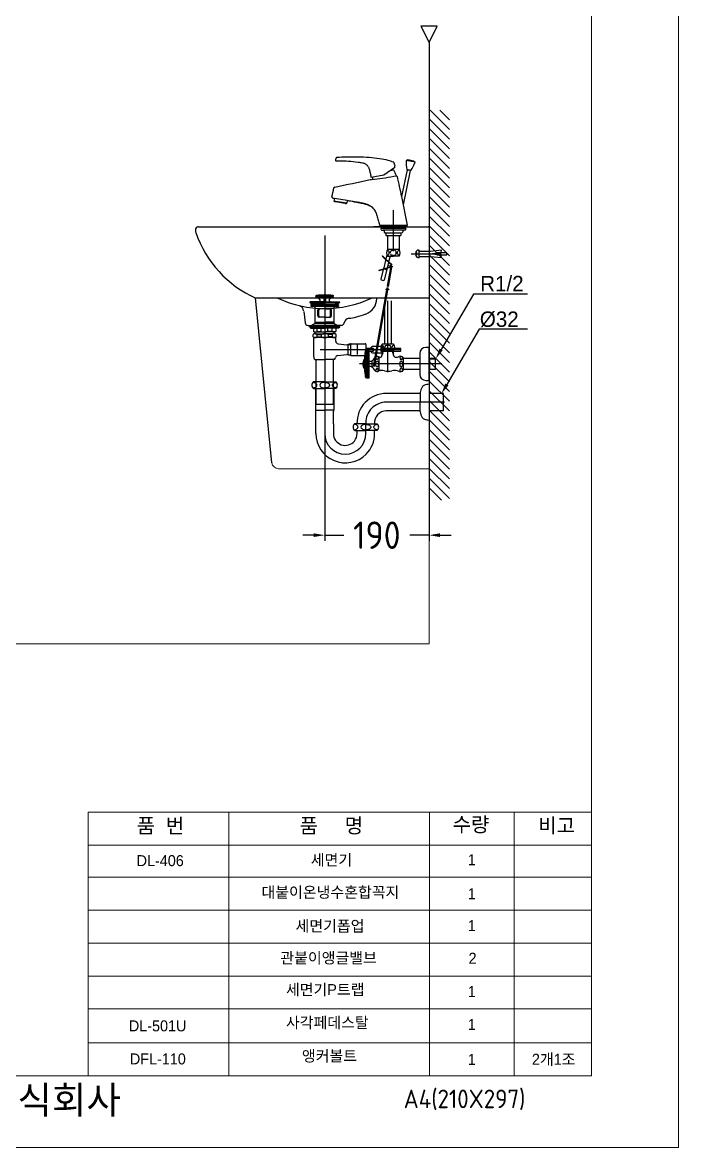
# Model space of a CAD drawing. Header units: millimetres. Extents: x 7014 to 9439, y -186 to 3244.
# Drawn here: x 8245 to 9439, y -186 to 1863 of the extents above; entities that cross this region are included whole.
import ezdxf
from ezdxf.lldxf.tags import DXFTag

# ---------------------------------------------------------------- set-up
doc = ezdxf.new("R2010")
doc.units = ezdxf.units.MM
doc.header["$LTSCALE"] = 0.1
doc.linetypes.add('DASHED', pattern=[0.75, 0.5, -0.25])
for name, color, linetype in [('001', 7, 'Continuous'), ('1', 1, 'Continuous'), ('3', 3, 'Continuous'), ('4', 4, 'Continuous'), ('6', 6, 'Continuous'), ('7', 7, 'Continuous'), ('CENTER', 2, 'CENTER'), ('CL', 2, 'CENTER'), ('D', 2, 'Continuous'), ('DEFAULT', 7, 'Continuous'), ('DWG', 7, 'Continuous'), ('HD', 2, 'HIDDEN'), ('MAIN', 7, 'Continuous')]:
    doc.layers.add(name, color=color, linetype=linetype)
for name, color, linetype, lineweight in [('AM_3', 6, 'HIDDEN', 15), ('c', 4, 'Continuous', 30), ('DIM', 3, 'Continuous', 15), ('YA', 140, 'Continuous', 15)]:
    doc.layers.add(name, color=color, linetype=linetype, lineweight=lineweight)
doc.styles.add('h', font='', dxfattribs={"height": 30})
doc.styles.get("Standard").update_dxf_attribs({"font": 'isocp.shx', "bigfont": 'whgtxt.shx'})
doc.styles.add('스타일1', font='txt.shx', dxfattribs={"bigfont": 'ghs.shx'})
doc.styles.get('h').set_extended_font_data('Haansoft Batang')
tags = doc.linetypes.add('CENTER', pattern=[50.8, 31.75, -6.35, 6.35, -6.35]).pattern_tags.tags
tags[10:11] = [DXFTag(74, 4), DXFTag(75, 0), DXFTag(340, '0'), DXFTag(46, 1.0), DXFTag(50, 0.0), DXFTag(44, 0.0), DXFTag(45, 0.0)]
tags[8:9] = [DXFTag(74, 4), DXFTag(75, 0), DXFTag(340, '0'), DXFTag(46, 1.0), DXFTag(50, 0.0), DXFTag(44, 0.0), DXFTag(45, 0.0)]
tags[6:7] = [DXFTag(74, 4), DXFTag(75, 0), DXFTag(340, '0'), DXFTag(46, 1.0), DXFTag(50, 0.0), DXFTag(44, 0.0), DXFTag(45, 0.0)]
tags[4:5] = [DXFTag(74, 4), DXFTag(75, 0), DXFTag(340, '0'), DXFTag(46, 1.0), DXFTag(50, 0.0), DXFTag(44, 0.0), DXFTag(45, 0.0)]
tags = doc.linetypes.add('HIDDEN', pattern=[9.525, 6.35, -3.175]).pattern_tags.tags
tags[6:7] = [DXFTag(74, 4), DXFTag(75, 0), DXFTag(340, '0'), DXFTag(46, 1.0), DXFTag(50, 0.0), DXFTag(44, 0.0), DXFTag(45, 0.0)]
tags[4:5] = [DXFTag(74, 4), DXFTag(75, 0), DXFTag(340, '0'), DXFTag(46, 1.0), DXFTag(50, 0.0), DXFTag(44, 0.0), DXFTag(45, 0.0)]
doc.dimstyles.get("Standard").update_dxf_attribs({"dimscale": 10, "dimtxt": 3, "dimasz": 2, "dimexe": 1, "dimexo": 0, "dimgap": 1, "dimtad": 0, "dimtih": 1, "dimtoh": 1, "dimdec": 0, "dimdsep": 46, "dimtxsty": 'Standard', "dimcen": 2, "dimadec": 0, "dimazin": 0, "dimtfac": 1, "dimtdec": 4, "dimtmove": 0, "dimatfit": 3, "dimfxl": 0, "dimtolj": 1, "dimtzin": 0, "dimarcsym": 0})

# ---------------------------------------------------------------- blocks, each defined once
blk = doc.blocks.new('A$C06682C92')
at = {"layer": '6', "color": 0}
for p, q in [((45.5, 145), (45.5, 66)), ((51.9, 15.3), (51.9, 145)), ((58.2, 145), (58.2, 66)), ((58.2, 66), (41.4, 66)), ((62.4, 66), (58.2, 66)), ((11, 54), (11, 30)), ((11.6, 54.5), (12.4, 54.5)), ((12.4, 54.5), (12.9, 55)), ((12.4, 54.5), (12.4, 30)), ((12.9, 55), (12.9, 30)), ((12.9, 55), (16.1, 55)), ((12.9, 54.6), (16.4, 54.6)), ((12.9, 53.6), (16.4, 53.6)), ((12.9, 52.6), (16.4, 52.6)), ((12.9, 51.6), (16.4, 51.6)), ((12.9, 50.6), (16.4, 50.6)), ((12.9, 49.6), (16.4, 49.6)), ((12.9, 48.6), (16.4, 48.6)), ((12.9, 47.6), (16.4, 47.6)), ((12.9, 46.6), (16.4, 46.6)), ((12.9, 45.6), (16.4, 45.6)), ((12.9, 44.6), (16.4, 44.6)), ((12.9, 43.6), (16.4, 43.6)), ((12.9, 42.6), (16.4, 42.6)), ((12.9, 41.6), (16.4, 41.6)), ((16.4, 55.5), (17.9, 55.5)), ((16.4, 55.3), (16.4, 55.5)), ((16.4, 55.3), (16.4, 30)), ((17.9, 54.5), (17.9, 55.5)), ((17.9, 30), (17.9, 54.5)), ((27.9, 41.3), (27.3, 40.4)), ((36, 42), (36, 42.7)), ((36, 18), (36, 42)), ((36.9, 42), (36, 42)), ((36.9, 41.2), (36, 41.2)), ((36.9, 41.2), (38.2, 42.2)), ((36.9, 41.2), (36.9, 42)), ((41.4, 46.5), (41.4, 54)), ((62.4, 54), (41.4, 54)), ((42.6, 50), (41.4, 50)), ((42.6, 50), (41.4, 47.8)), ((42.6, 50), (42.6, 54)), ((61.1, 50), (61.1, 54)), ((62.4, 50), (61.1, 50)), ((61.1, 50), (62.4, 47.8)), ((62.4, 46.1), (62.4, 54)), ((79.9, 39.3), (79.9, 42)), ((109.9, 49), (109.9, 11)), ((126.9, 60), (120.9, 60)), ((126.9, 0), (126.9, 60)), ((150.4, 30), (0, 30)), ((11, 6), (11, 30)), ((12.4, 5.5), (12.4, 30)), ((12.9, 40.6), (16.4, 40.6)), ((12.9, 39.6), (16.4, 39.6)), ((12.9, 38.6), (16.4, 38.6)), ((12.9, 37.6), (16.4, 37.6)), ((12.9, 36.6), (16.4, 36.6)), ((12.9, 35.6), (16.4, 35.6)), ((12.9, 34.6), (16.4, 34.6)), ((12.9, 33.6), (16.4, 33.6)), ((12.9, 32.6), (16.4, 32.6)), ((12.9, 31.6), (16.4, 31.6)), ((12.9, 30.6), (16.4, 30.6)), ((12.9, 5), (12.9, 30)), ((12.9, 29.4), (16.4, 29.4)), ((12.9, 28.4), (16.4, 28.4)), ((12.9, 27.4), (16.4, 27.4)), ((12.9, 26.4), (16.4, 26.4)), ((12.9, 25.4), (16.4, 25.4)), ((12.9, 24.4), (16.4, 24.4)), ((12.9, 23.4), (16.4, 23.4)), ((12.9, 22.4), (16.4, 22.4)), ((12.9, 21.4), (16.4, 21.4)), ((16.4, 4.7), (16.4, 30)), ((23, 34.7), (17.9, 34.7)), ((17.9, 4.5), (17.9, 30)), ((23, 25.2), (17.9, 25.2)), ((23, 35.7), (23, 34.7)), ((23, 34.7), (23, 25.2)), ((23, 24.3), (23, 25.2)), ((109.9, 40.2), (79.9, 40.2)), ((79.9, 39.2), (79.9, 20.7)), ((79.9, 18), (79.9, 20.7)), ((137.9, 40.2), (126.9, 40.2)), ((126.9, 39.6), (126.9, 20.4)), ((128.4, 39.2), (127.4, 40.2)), ((127.4, 19.7), (128.4, 20.7)), ((128.4, 19.7), (128.4, 40.2)), ((128.4, 39.2), (138.9, 39.2)), ((128.4, 20.7), (138.9, 20.7)), ((138.9, 39.2), (137.9, 40.2)), ((137.9, 19.7), (138.9, 20.7)), ((138.8, 20.7), (138.8, 39.2)), ((11.6, 5.5), (12.4, 5.5)), ((12.4, 5.5), (12.9, 5)), ((12.9, 20.4), (16.4, 20.4)), ((12.9, 19.4), (16.4, 19.4)), ((12.9, 18.4), (16.4, 18.4)), ((12.9, 17.4), (16.4, 17.4)), ((12.9, 16.4), (16.4, 16.4)), ((12.9, 15.4), (16.4, 15.4)), ((12.9, 14.4), (16.4, 14.4)), ((12.9, 13.4), (16.4, 13.4)), ((12.9, 12.4), (16.4, 12.4)), ((12.9, 11.4), (16.4, 11.4)), ((12.9, 10.4), (16.4, 10.4)), ((12.9, 9.4), (16.4, 9.4)), ((12.9, 8.4), (16.4, 8.4)), ((12.9, 7.4), (16.4, 7.4)), ((12.9, 6.4), (16.4, 6.4)), ((12.9, 5.4), (16.4, 5.4)), ((12.9, 5), (16.1, 5)), ((16.4, 4.5), (16.4, 4.7)), ((16.4, 4.5), (17.9, 4.5)), ((27.9, 18.7), (27.3, 19.6)), ((36.9, 18.7), (36, 18.7)), ((36, 17.3), (36, 18)), ((39.6, 18), (36, 18)), ((36.9, 18), (36.9, 18.7)), ((36.9, 18.7), (38.2, 18)), ((109.9, 19.7), (79.9, 19.7)), ((79.9, 19.7), (79.9, 19.6)), ((79.9, 18), (79.9, 19.6)), ((137.9, 19.7), (126.9, 19.7)), ((120.9, 0), (126.9, 0))]:
    blk.add_line(p, q, dxfattribs=at)
for centre, radius, start, end in [((49.4, 60), 10, 143.1301, 216.8699), ((54.4, 60), 10, 323.1301, 36.8699), ((153.9, 30), 145, 170.5066, 178.0569), ((11.6, 53.8), 0.7, 90, 170.5066), ((16.1, 55.3), 0.3, 270, 0), ((32.5, 38.6), 5.36, 49.5694, 150), ((36.9, 46.5), 4.5, 270, 0), ((66.4, 46.1), 4, 180, 277.7117), ((63.6, 66.7), 24.8, 277.7117, 290.9661), ((75, 37), 7, 45.4871, 110.9661), ((120.9, 49), 11, 90, 180), ((20.1, 30), 14, 141.7859, 179.7527), ((20.1, 30.1), 14, 180.2473, 218.2141), ((153.9, 30), 145, 178.0569, 189.4934), ((15.2, 47.4), 14, 303.8098, 330), ((15.2, 12.6), 14, 30, 56.1902), ((11.6, 6.2), 0.7, 189.4934, 270), ((16.1, 4.7), 0.3, 0, 90), ((32.5, 21.4), 5.36, 210, 310.4306), ((39.6, -20), 38, 80.6952, 90), ((51.9, 55), 38, 260.6952, 280.7373), ((63.6, -6.7), 24.8, 69.0339, 100.7373), ((75, 23), 7, 249.0339, 314.5), ((120.9, 11), 11, 180, 270)]:
    blk.add_arc(centre, radius, start, end, dxfattribs=at)
for centre, major_axis, ratio, start_param, end_param in [((39.1, 60.2), (-5.23, 0), 0.866391, 1.800504, 4.443058), ((64.6, 60.2), (5.23, 0), 0.866391, 1.824119, 4.49897), ((32.2, 43.6), (0, 5.4), 0.478204, 1.649187, 4.692658), ((76.3, 42.5), (0, 5.22), 0.46009, 1.292018, 4.793095), ((32.2, 16.7), (0, 5.4), 0.478204, 4.6817, 7.825213), ((76.3, 17.6), (0, 5.22), 0.46009, 4.613779, 8.15122)]:
    blk.add_ellipse(centre, major_axis=major_axis, ratio=ratio, start_param=start_param, end_param=end_param, dxfattribs=at)
for centre, major_axis, ratio in [((51.9, 60.2), (5.23, 0), 0.866391), ((32.2, 30), (0, -5.4), 0.478204), ((76.3, 30), (0, -5.22), 0.46009)]:
    blk.add_ellipse(centre, major_axis=major_axis, ratio=ratio, dxfattribs=at)
blk = doc.blocks.new('*D49')
at = {"color": 0, "lineweight": -2}
for p, q in [((8795.3, 1115.4), (8795.3, 919.2)), ((8985.3, 1018.1), (8985.3, 919.2)), ((8775.3, 929.2), (8755.3, 929.2)), ((8795.3, 929.2), (8830.1, 929.2)), ((8985.3, 929.2), (8950.4, 929.2)), ((9005.3, 929.2), (9025.3, 929.2))]:
    blk.add_line(p, q, dxfattribs=at)
at = {"color": 0}
for points in [[(8775.3, 932.6), (8775.3, 925.9), (8795.3, 929.2)], [(9005.3, 932.6), (9005.3, 925.9), (8985.3, 929.2)]]:
    blk.add_solid(points, dxfattribs=at)
at = {"layer": 'Defpoints', "color": 0}
for p in [(8795.3, 1115.4), (8985.3, 1018.1), (8985.3, 929.2)]:
    blk.add_point(p, dxfattribs=at)
at = {"color": 0, "insert": (8890.3, 929.2), "char_height": 50, "attachment_point": 5}
blk.add_mtext('\\A1;190', dxfattribs=at)

msp = doc.modelspace()

# ---------------------------------------------------------------- linework, layer by layer
at = {"color": 7, "linetype": 'DASHED'}
msp.add_line((8920.3, 1494.1), (8920.3, 1505.5), dxfattribs=at)
at = {"color": 7}
msp.add_line((8905.7, 1491), (8934.8, 1491), dxfattribs=at)
at = {"linetype": 'CENTER'}
msp.add_line((8952.7, 1441.5, -465.1), (9007.3, 1441.5, -465.1), dxfattribs=at)
at = {"color": 0}
for p, q in [((8890.1, 1360.3), (8890.1, 1361)), ((8825.9, 1311.4), (8795.3, 1311.4)), ((8831, 1316.3), (8830.9, 1315.9))]:
    msp.add_line(p, q, dxfattribs=at)
at = {"elevation": -465.1}
msp.add_lwpolyline([(8967.3, 1434.4), (8967.3, 1448.6, 0.316317), (8960.6, 1443.9), (8962.4, 1443.9), (8962.4, 1439.1), (8960.6, 1439.1, 0.316317)], format="xyb", close=True, dxfattribs=at)
for points in [[(8967.3, 1437), (8983.1, 1437), (8988.1, 1437), (9007.8, 1434.9), (9007.4, 1438.4), (8988.1, 1441.5), (9007.4, 1444.9), (9008.1, 1448), (8988.1, 1446), (8983.1, 1446), (8967.3, 1446)], [(8999.2, 1439.7), (9017.7, 1439.7), (9017.7, 1443.3), (8998.4, 1443.3)]]:
    msp.add_lwpolyline(points, dxfattribs=at)
at = {"color": 0}
msp.add_lwpolyline([(8757.2, 1336.9), (8759.6, 1315.9, 0.380968), (8764.6, 1311.4), (8795.3, 1311.4)], format="xyb", dxfattribs=at)
for centre, radius, start, end in [((8795.3, 1542), 200, 244.83, 295.17), ((8860.1, 1360.3), 30, 289.6299, 0), ((8747.1, 1336.9), 10, 6.5791, 71.4373), ((8795.3, 1542), 222.9, 285.0168, 289.6299), ((8825.9, 1316.4), 5.01, 270, 353.4209), ((8840.8, 1314.3), 10, 98.0642, 168.6153), ((8813.6, 1505.9), 183.5, 278.0642, 282.3932)]:
    msp.add_arc(centre, radius, start, end, dxfattribs=at)
at = {"layer": '001', "color": 7, "linetype": 'Continuous'}
msp.add_line((8699.3, 1061.1), (8669.6, 1361.2), dxfattribs=at)
at = {"layer": '1', "color": 7, "linetype": 'ByBlock'}
for p, q in [((9066.2, 1368), (9007.4, 1267.6)), ((9164.5, 1368), (9066.2, 1368)), ((9076.6, 1304.3), (9017.8, 1203.8)), ((9164.5, 1304.3), (9076.6, 1304.3))]:
    msp.add_line(p, q, dxfattribs=at)
at = {"layer": '1', "color": 7}
for points in [[(9010.2, 1265.9), (9004.5, 1269.2), (8997.3, 1250.3)], [(9020.7, 1202.1), (9014.9, 1205.5), (9007.7, 1186.6)]]:
    msp.add_solid(points, dxfattribs=at)
at = {"layer": '3', "color": 0}
for p, q in [((8768.3, 1353.6), (8768.3, 1353)), ((8768.3, 1353), (8795.3, 1353)), ((8768.3, 1353), (8770.4, 1351.5)), ((8778, 1354), (8768.7, 1354)), ((8795.3, 1354), (8778, 1354)), ((8780.3, 1362.6), (8779, 1364.8)), ((8779.1, 1364.6), (8795.3, 1364.6)), ((8795.3, 1362.6), (8780.3, 1362.6)), ((8782.8, 1362.4), (8793.5, 1361.7)), ((8787, 1357.7), (8784.3, 1361.6)), ((8784.9, 1354), (8786.3, 1354.9)), ((8795.3, 1362.6), (8793.5, 1361.7)), ((8793.5, 1361.7), (8793.5, 1354)), ((8794.7, 1362.4), (8794.3, 1356)), ((8794.3, 1356), (8795.3, 1356)), ((8794.5, 1354), (8794.3, 1356)), ((8811.4, 1364.6), (8795.3, 1364.6)), ((8795.3, 1362.6), (8797, 1361.7)), ((8795.3, 1362.6), (8810.3, 1362.6)), ((8796.2, 1356), (8795.3, 1356)), ((8795.3, 1354), (8812.6, 1354)), ((8822.3, 1353), (8795.3, 1353)), ((8795.8, 1362.4), (8796.2, 1356)), ((8796, 1354), (8796.2, 1356)), ((8807.7, 1362.4), (8797, 1361.7)), ((8797, 1361.7), (8797, 1354)), ((8803.5, 1357.7), (8806.2, 1361.6)), ((8805.6, 1354), (8804.2, 1354.9)), ((8810.3, 1362.6), (8811.5, 1364.8)), ((8812.6, 1354), (8821.9, 1354)), ((8822.3, 1353), (8820.1, 1351.5)), ((8822.3, 1353.6), (8822.3, 1353)), ((8770, 1351.3), (8770, 1350)), ((8770, 1347), (8770, 1345.7)), ((8776.3, 1351.5), (8770.2, 1351.5)), ((8795.3, 1345.5), (8770.2, 1345.5)), ((8795.3, 1349.5), (8770.5, 1349.5)), ((8795.3, 1347.5), (8770.5, 1347.5)), ((8776.3, 1351.5), (8795.3, 1351.5)), ((8777.8, 1314.9), (8777.8, 1345.5)), ((8782.9, 1329), (8782.9, 1339)), ((8784.6, 1329), (8784.6, 1339)), ((8795.3, 1341.5), (8785.4, 1341.5)), ((8814.3, 1351.5), (8795.3, 1351.5)), ((8795.3, 1349.5), (8820.1, 1349.5)), ((8795.3, 1347.5), (8820.1, 1347.5)), ((8795.3, 1345.5), (8820.4, 1345.5)), ((8795.3, 1341.5), (8805.1, 1341.5)), ((8805.9, 1329), (8805.9, 1339)), ((8807.6, 1329), (8807.6, 1339)), ((8812.8, 1314.9), (8812.8, 1345.5)), ((8814.3, 1351.5), (8820.4, 1351.5)), ((8820.6, 1351.3), (8820.6, 1350)), ((8820.6, 1347), (8820.6, 1345.7)), ((8777.8, 1314.9), (8767.8, 1308.9)), ((8778.5, 1317), (8777.8, 1318.2)), ((8777.8, 1317), (8795.3, 1317)), ((8777.8, 1314.9), (8795.3, 1314.9)), ((8778.5, 1314.9), (8778.5, 1317)), ((8795.3, 1326.5), (8785.4, 1326.5)), ((8795.3, 1326.5), (8805.1, 1326.5)), ((8812.8, 1317), (8795.3, 1317)), ((8812.8, 1314.9), (8795.3, 1314.9)), ((8812.1, 1317), (8812.8, 1318.2)), ((8812.1, 1314.9), (8812.1, 1317)), ((8812.8, 1314.9), (8822.8, 1308.9)), ((8767.8, 1308.9), (8795.3, 1308.9)), ((8767.8, 1307.9), (8767.8, 1308.9)), ((8777.8, 1307.9), (8767.8, 1307.9)), ((8769.6, 1307.9), (8769.6, 1306.6)), ((8770.1, 1306.1), (8775.1, 1306.1)), ((8774.5, 1290.5), (8774.5, 1294.6)), ((8775.1, 1306.1), (8795.3, 1306.1)), ((8775.1, 1306.1), (8775.1, 1300)), ((8776.1, 1299.4), (8775.1, 1300)), ((8776.1, 1299.4), (8777.5, 1299.4)), ((8777.5, 1299.4), (8795.3, 1299.4)), ((8812.8, 1307.9), (8777.8, 1307.9)), ((8777.8, 1296), (8777.8, 1299.4)), ((8777.9, 1296), (8795, 1296)), ((8781.3, 1294.6), (8781.3, 1290.5)), ((8781.3, 1294.6), (8788.7, 1294.6)), ((8781.8, 1300), (8781.8, 1306.1)), ((8781.8, 1300), (8789.2, 1300)), ((8788.7, 1294.6), (8788.7, 1290.5)), ((8789.2, 1300), (8789.2, 1306.1)), ((8822.8, 1308.9), (8795.3, 1308.9)), ((8815.4, 1306.1), (8795.3, 1306.1)), ((8813, 1299.4), (8795.3, 1299.4)), ((8812.6, 1296), (8795.5, 1296)), ((8801.3, 1300), (8801.3, 1306.1)), ((8808.7, 1300), (8801.3, 1300)), ((8809.2, 1294.6), (8801.8, 1294.6)), ((8801.8, 1294.6), (8801.8, 1290.5)), ((8808.7, 1300), (8808.7, 1306.1)), ((8809.2, 1294.6), (8809.2, 1290.5)), ((8812.8, 1307.9), (8822.8, 1307.9)), ((8812.8, 1296), (8812.8, 1299.4)), ((8814.4, 1299.4), (8813, 1299.4)), ((8814.4, 1299.4), (8815.4, 1300)), ((8820.4, 1306.1), (8815.4, 1306.1)), ((8815.4, 1306.1), (8815.4, 1300)), ((8816, 1290.5), (8816, 1294.6)), ((8820.9, 1307.9), (8820.9, 1306.6)), ((8822.8, 1307.9), (8822.8, 1308.9)), ((8775.3, 1255.4), (8775.3, 1288)), ((8795.3, 1289), (8776.3, 1289)), ((8781.3, 1290.5), (8788.7, 1290.5)), ((8812.6, 1289), (8795.3, 1289)), ((8809.2, 1290.5), (8801.8, 1290.5)), ((8812.1, 1289), (8812.6, 1289)), ((8812.6, 1289), (8813, 1289)), ((8814.3, 1289), (8812.8, 1289)), ((8815.3, 1282.7), (8815.3, 1288)), ((8819.7, 1277.7), (8835.8, 1276)), ((8837.8, 1276.2), (8842.9, 1276.2)), ((8837.9, 1257.8), (8837.9, 1276.3)), ((8839.3, 1277), (8839.3, 1276.2)), ((8842.9, 1277), (8839.3, 1277)), ((8842.9, 1276.2), (8842.9, 1277.2)), ((8842.9, 1256.8), (8842.9, 1276.2)), ((8843.7, 1278), (8868.9, 1278)), ((8855.3, 1258.5), (8855.3, 1275.9)), ((8870.4, 1276.5), (8870.4, 1270.8)), ((8870.4, 1270.8), (8870.4, 1257.5)), ((8894.6, 1272.8), (8883.6, 1272.8)), ((8897.9, 1272.8), (8894.6, 1272.8)), ((8855.3, 1267), (8786.8, 1267)), ((8819.1, 1256.3), (8835.8, 1258.1)), ((8837.9, 1257.8), (8842.9, 1257.8)), ((8839.3, 1257), (8839.3, 1257.8)), ((8842.9, 1257), (8839.3, 1257)), ((8868.9, 1256), (8843.7, 1256)), ((8933.7, 1267), (8855.3, 1267)), ((8877.7, 1269.5), (8870.2, 1269.5)), ((8871, 1264.5), (8883.6, 1264.5)), ((8883.6, 1269.5), (8877.7, 1269.5)), ((8883.6, 1261.3), (8894.9, 1261.3)), ((8894.9, 1261.3), (8897.9, 1261.3)), ((8933.2, 1269.5), (8897.9, 1269.5)), ((8897.9, 1264.5), (8933.2, 1264.5)), ((8933.7, 1269), (8933.2, 1269.5)), ((8933.2, 1264.5), (8933.7, 1265)), ((8933.7, 1265), (8933.7, 1269)), ((8777.3, 1249), (8795.3, 1249)), ((8779.4, 1249), (8779.4, 1168)), ((8813.3, 1249), (8795.3, 1249)), ((8811.1, 1168), (8811.1, 1249)), ((8779.4, 1168), (8811.1, 1168)), ((8811.1, 1168), (8810.4, 1168))]:
    msp.add_line(p, q, dxfattribs=at)
for points in [[(8882.2, 1269.5, -0.044238), (8882.5, 1269.8, -0.189273), (8882.9, 1270, -0.189273), (8883.4, 1269.8, -0.101059), (8883.9, 1269.1, -0.059302), (8884.1, 1268.2, -0.045722), (8884.2, 1267, -0.045722)], [(8884.2, 1267, -0.045722), (8884.1, 1265.8, -0.059302), (8883.9, 1264.9, -0.101059), (8883.4, 1264.3, -0.189273), (8882.9, 1264.1, -0.189273), (8882.5, 1264.3, -0.044238), (8882.2, 1264.5, -0.059302)], [(8899.3, 1269.5, 0.044238), (8899, 1269.8, 0.189273), (8898.6, 1270, 0.189273), (8898.1, 1269.8, 0.101059), (8897.6, 1269.1, 0.059302), (8897.4, 1268.2, 0.045722), (8897.3, 1267, 0.045722)], [(8897.3, 1267, 0.045722), (8897.4, 1265.8, 0.059302), (8897.6, 1265, 0.101059), (8898.1, 1264.3, 0.189273), (8898.6, 1264.1, 0.189273), (8899, 1264.3, 0.044238), (8899.3, 1264.5, 0.059302)]]:
    msp.add_lwpolyline(points, format="xyb", dxfattribs=at)
for centre, radius, start, end in [((8768.7, 1353.6), 0.4, 90, 180), ((8780.1, 1364.6), 1.1, 97.3204, 169.4262), ((8795.3, 1246.6), 120, 90, 97.3204), ((8782.6, 1360.4), 2, 35.2023, 86.2618), ((8785.3, 1356.6), 2, 300, 35.2023), ((8795.3, 1246.6), 120, 82.6796, 90), ((8805.2, 1356.6), 2, 144.7977, 240), ((8807.9, 1360.4), 2, 93.7382, 144.7977), ((8810.4, 1364.6), 1.1, 10.5738, 82.6796), ((8821.9, 1353.6), 0.4, 0, 90), ((8770.2, 1351.3), 0.2, 90, 180), ((8770.5, 1350), 0.5, 180, 270), ((8770.5, 1347), 0.5, 90, 180), ((8770.2, 1345.7), 0.2, 180, 270), ((8773.8, 1348.5), 1, 270, 90), ((8785.4, 1339), 2.5, 90, 180), ((8787.1, 1339), 2.5, 90, 180), ((8803.4, 1339), 2.5, 0, 90), ((8805.1, 1339), 2.5, 0, 90), ((8816.8, 1348.5), 1, 90, 270), ((8820.1, 1350), 0.5, 270, 0), ((8820.1, 1347), 0.5, 0, 90), ((8820.4, 1351.3), 0.2, 0, 90), ((8820.4, 1345.7), 0.2, 270, 0), ((8785.4, 1329), 2.5, 180, 270), ((8787.1, 1329), 2.5, 180, 270), ((8803.4, 1329), 2.5, 270, 0), ((8805.1, 1329), 2.5, 270, 0), ((8770.1, 1306.6), 0.5, 180, 270), ((8777.9, 1291.3), 4.7, 43.9409, 136.0591), ((8778.4, 1309.6), 10.2, 250.5679, 289.4321), ((8794.8, 1282.4), 13.6, 89.0643, 116.6472), ((8795.1, 1328.9), 29.5, 258.5956, 270.3737), ((8795.4, 1328.9), 29.5, 269.6263, 281.4044), ((8795.7, 1282.4), 13.6, 63.3528, 90.9357), ((8812.1, 1309.6), 10.2, 250.5679, 289.4321), ((8812.6, 1291.3), 4.7, 43.9409, 136.0591), ((8820.4, 1306.6), 0.5, 270, 0), ((8777.9, 1293.7), 4.7, 223.9409, 316.0591), ((8776.3, 1288), 1, 90, 180), ((8794.8, 1302.6), 13.6, 243.3528, 270.9357), ((8795.7, 1302.6), 13.6, 269.0643, 296.6472), ((8812.6, 1293.7), 4.7, 223.9409, 316.0591), ((8814.3, 1288), 1, 0, 90), ((8820.3, 1282.7), 5, 180, 263.8845), ((8836.2, 1281), 5, 265.3322, 308.1927), ((8843.7, 1277.2), 0.8, 90, 180), ((8868.9, 1276.5), 1.5, 0, 90), ((8883.6, 1267.8), 5, 90.0143, 159.527), ((8897.9, 1267.8), 5, 20.5016, 90.0143), ((8788.2, 1256), 13, 182.42, 212.3), ((8802.3, 1256), 13, 327.7, 345.0405), ((8819.7, 1251.3), 5, 96.1155, 165.0405), ((8836.2, 1253.1), 5, 51.8073, 94.6678), ((8843.7, 1256.8), 0.8, 180, 270), ((8868.9, 1257.5), 1.5, 270, 0), ((8883.6, 1266.3), 5, 200.5016, 270.0143), ((8897.9, 1266.3), 5, 270.0143, 339.527)]:
    msp.add_arc(centre, radius, start, end, dxfattribs=at)
at = {"layer": '4', "color": 0}
for p, q in [((8779, 1208.4), (8774.7, 1208.4)), ((8779, 1208.4), (8774.7, 1208.4)), ((8775.1, 1196.4), (8774.7, 1196.4)), ((8775.1, 1196.4), (8795.3, 1196.4)), ((8778.5, 1196.4), (8778.5, 1156.7)), ((8795.3, 1208.4), (8779, 1208.4)), ((8795.3, 1208.4), (8779, 1208.4)), ((8795.3, 1208.4), (8811.5, 1208.4)), ((8795.3, 1208.4), (8811.5, 1208.4)), ((8815.4, 1196.4), (8795.3, 1196.4)), ((8811.5, 1208.4), (8815.8, 1208.4)), ((8811.5, 1208.4), (8815.8, 1208.4)), ((8812.1, 1196.4), (8812.1, 1156.7)), ((8815.4, 1196.4), (8815.8, 1196.4)), ((8969.3, 1188.8), (8969.3, 1171.4)), ((8969.3, 1187.3), (8907.5, 1187.3)), ((9013.3, 1171.4), (8907.5, 1171.4)), ((8969.3, 1154), (8969.3, 1171.4)), ((9011.3, 1187.3), (8985.3, 1187.3)), ((9011.3, 1155.6), (9011.3, 1187.3)), ((8778.5, 1156.7), (8795.3, 1156.7)), ((8779.4, 1114.4), (8779.4, 1155)), ((8812.1, 1156.7), (8795.3, 1156.7)), ((8811.1, 1131.8), (8811.1, 1155)), ((8969.3, 1155.6), (8907.5, 1155.6)), ((9011.3, 1155.6), (8985.3, 1155.6)), ((8811.1, 1131.8), (8811.1, 1114.4)), ((8853.9, 1132.1), (8849.6, 1132.1)), ((8870.2, 1132.1), (8853.9, 1132.1)), ((8870.2, 1132.1), (8870.3, 1132.1)), ((8870.3, 1114.4), (8870.3, 1133.1)), ((8870.3, 1132.1), (8886.6, 1132.1)), ((8870.3, 1132.1), (8870.3, 1132.1)), ((8886.6, 1132.1), (8890.9, 1132.1)), ((8850, 1120.1), (8870.2, 1120.1)), ((8853.5, 1120.1), (8853.5, 1119.4)), ((8854.4, 1114.4), (8854.4, 1117.9)), ((8890.5, 1120.1), (8870.3, 1120.1)), ((8886.1, 1114.4), (8886.1, 1120.1))]:
    msp.add_line(p, q, dxfattribs=at)
for points in [[(8781.1, 1202.4, 0.155217), (8780.5, 1204.3, 0.106747), (8778.4, 1206.2, 0.073043), (8775.6, 1207.3, 0.028511), (8773.9, 1207.6, 0.059523)], [(8773.9, 1197.3, 0.028511), (8775.6, 1197.6, 0.073043), (8778.4, 1198.7, 0.106747), (8780.5, 1200.6, 0.155217), (8781.1, 1202.4, 0.155217)], [(8787, 1204.2, 0.32729), (8787, 1200.7, 0.106373), (8789, 1198.9, 0.071219), (8791.7, 1197.8, 0.057537), (8795.3, 1197.4, 0.057537)], [(8795.3, 1207.4, 0.057537), (8791.7, 1207, 0.071219), (8789, 1206, 0.106373), (8787, 1204.2, 0.159483)], [(8795.3, 1207.4, 0.057537), (8791.7, 1207, 0.071219), (8789, 1206, 0.106373), (8787, 1204.2, 0.159483)], [(8795.3, 1207.4, -0.057537), (8798.8, 1207, -0.071219), (8801.5, 1206, -0.106373), (8803.5, 1204.2, -0.159483)], [(8795.3, 1207.4, -0.057537), (8798.8, 1207, -0.071219), (8801.5, 1206, -0.106373), (8803.5, 1204.2, -0.159483)], [(8803.5, 1204.2, -0.32729), (8803.5, 1200.7, -0.106373), (8801.5, 1198.9, -0.071219), (8798.8, 1197.8, -0.057537), (8795.3, 1197.4, -0.057537)], [(8809.4, 1202.4, -0.155217), (8810, 1204.3, -0.106747), (8812.1, 1206.2, -0.073043), (8814.9, 1207.3, -0.028511), (8816.6, 1207.6, -0.059523)], [(8816.6, 1197.3, -0.028511), (8814.9, 1197.6, -0.073043), (8812.1, 1198.7, -0.106747), (8810, 1200.6, -0.155217), (8809.4, 1202.4, -0.155217)], [(8856, 1126.1, 0.155217), (8855.4, 1128, 0.106747), (8853.3, 1129.9, 0.073043), (8850.6, 1131, 0.028511), (8848.8, 1131.3, 0.059523)], [(8861.9, 1127.9, 0.32729), (8861.9, 1124.4, 0.106373), (8863.9, 1122.6, 0.071219), (8866.6, 1121.5, 0.057537), (8870.2, 1121.1, 0.057537)], [(8870.3, 1131.1, 0.05879), (8866.6, 1130.7, 0.071219), (8863.9, 1129.7, 0.106373), (8861.9, 1127.9, 0.159483)], [(8870.3, 1131.1, -0.05879), (8873.9, 1130.7, -0.071219), (8876.6, 1129.7, -0.106373), (8878.6, 1127.9, -0.159483)], [(8878.6, 1127.9, -0.32729), (8878.6, 1124.4, -0.106373), (8876.6, 1122.6, -0.071219), (8873.9, 1121.5, -0.057537), (8870.3, 1121.1, -0.057537)], [(8884.5, 1126.1, -0.155217), (8885.1, 1128, -0.106747), (8887.2, 1129.9, -0.073043), (8889.9, 1131, -0.028511), (8891.7, 1131.3, -0.059523)], [(8848.8, 1121, 0.028511), (8850.6, 1121.3, 0.073043), (8853.3, 1122.4, 0.106747), (8855.4, 1124.3, 0.155217), (8856, 1126.1, 0.155217)], [(8891.7, 1121, -0.028511), (8889.9, 1121.3, -0.073043), (8887.2, 1122.4, -0.106747), (8885.1, 1124.3, -0.155217), (8884.5, 1126.1, -0.155217)]]:
    msp.add_lwpolyline(points, format="xyb", dxfattribs=at)
for centre, radius, start, end in [((8780, 1202.4), 8, 131.4096, 228.5904), ((8810.5, 1202.4), 8, 311.4096, 48.5904), ((8989.3, 1187.9), 20, 146.2077, 177.4359), ((8980.6, 1193), 10, 111.1927, 142.8035), ((8986.8, 1174), 30, 92.866, 109.0071), ((8907.5, 1133.9), 53.4, 90, 181.9326), ((8907.5, 1133.9), 37.5, 90, 180.654), ((8779.5, 1156.7), 1, 180, 238.7026), ((8778.5, 1155), 0.925, 0, 58.7026), ((8812.1, 1155), 0.925, 121.2974, 180), ((8811.1, 1156.7), 1, 301.2974, 0), ((8907.5, 1133.9), 21.6, 90, 184.7747), ((8989.3, 1154.9), 20, 182.5641, 213.7923), ((8854.9, 1126.1), 8, 131.4096, 228.5904), ((8885.6, 1126.1), 8, 311.4096, 48.5904), ((8980.6, 1149.9), 10, 217.1965, 248.8073), ((8986.8, 1168.9), 30, 250.9929, 267.134), ((8832.8, 1114.4), 53.4, 180, 314.9403), ((8832.8, 1114.4), 37.5, 180, 0), ((8832.8, 1114.4), 21.6, 180, 320.796), ((8832.8, 1114.4), 21.6, 320.796, 0), ((8837.4, 1108.8), 19.2, 28.0637, 33.4561), ((8832.8, 1114.4), 53.4, 314.9403, 0)]:
    msp.add_arc(centre, radius, start, end, dxfattribs=at)
at = {"layer": '7'}
for p, q in [((8923.3, 1598.9), (8903.2, 1584.8)), ((8922.5, 1604.1), (8922.8, 1602.1)), ((8946.7, 1612.6), (8943.7, 1611.8)), ((8959.8, 1608.3), (8943.7, 1611.8)), ((8946.7, 1612.6), (8946.7, 1612.6)), ((8957.4, 1610.4), (8957.4, 1610.4)), ((8957.4, 1610.4), (8959.8, 1608.3)), ((8903.2, 1584.8), (8879.7, 1580.7)), ((8920.6, 1593.9), (8914.7, 1592.9)), ((8920.9, 1582.8), (8926.2, 1583.7)), ((8945.4, 1594.5), (8935, 1545.8)), ((8951.2, 1593.3), (8938, 1531.1)), ((8951.9, 1593.4), (8944.8, 1595)), ((8945.2, 1594.6), (8946.4, 1594.3)), ((8950.3, 1593.5), (8946.4, 1594.3)), ((8950.3, 1593.5), (8951.4, 1593.2)), ((8812.9, 1542.6), (8812, 1537.7)), ((8812.9, 1537), (8812, 1537.7)), ((8835.6, 1533.6), (8812, 1537.7)), ((8836.5, 1538.5), (8812.9, 1542.6)), ((8812.9, 1537), (8814.6, 1536.7)), ((8832.8, 1533.5), (8814.6, 1536.7)), ((8836.5, 1538.5), (8835.6, 1533.6)), ((8837, 1538.4), (8836.5, 1538.5)), ((8935, 1545.8), (8945.6, 1494.1)), ((8832.4, 1533.3), (8815, 1536.4)), ((8832.8, 1533.5), (8834.5, 1533.2)), ((8834.5, 1533.2), (8835.6, 1533.6)), ((8894.9, 1494.1), (8894.8, 1494.5)), ((8894.9, 1494.1), (8945.6, 1494.1)), ((8895.9, 1494.1), (8895.9, 1491.1)), ((8895.9, 1491.1), (8923.4, 1491.1)), ((8923.4, 1491.1), (8944.6, 1491.1)), ((8944.6, 1494.1), (8944.6, 1491.1))]:
    msp.add_line(p, q, dxfattribs=at)
for centre, radius, start, end in [((8816.3, 1612.5), 1.5, 154.2972, 270.8052), ((8817.8, 1615.5), 1.5, 93.6966, 151.3141), ((8920.3, 1606.9), 1.5, 12.9441, 66.1922), ((9013.6, 1608.1), 70, 177.0153, 190.8327), ((8941.7, 1562.9), 50, 71.7204, 84.2796), ((8894.5, 1633.4), 70, 325.1673, 338.9847), ((8917.4, 1578.5), 35, 175.6305, 182.5585), ((8920.7, 1593.4), 0.5, 34.0977, 100), ((8892.1, 1574.1), 35, 15.8809, 34.0977), ((8925.1, 1582), 2, 12.5419, 57.7542), ((8945.3, 1595), 0.5, 190.8327, 258), ((8951.5, 1593.7), 0.5, 258, 325.1673), ((8814, 1561.2), 2, 103.7822, 164.229), ((8810.4, 1545.1), 2, 167.6446, 258.9831), ((8815, 1536.9), 0.5, 206.8699, 260), ((8832.5, 1533.8), 0.5, 260, 313.1301)]:
    msp.add_arc(centre, radius, start, end, dxfattribs=at)
for points in [[(8816.5, 1616.2), (8814.9, 1613.2)], [(8816.3, 1611), (8821.4, 1611), (8838.7, 1610.6), (8856, 1608.8), (8864, 1607.5)], [(8920.9, 1608.3), (8910.8, 1611.7), (8895.2, 1614.7), (8876.4, 1616.8), (8855.9, 1617.8), (8835.3, 1617.8), (8817.7, 1617)], [(8864, 1607.5), (8866.1, 1606.9), (8868.1, 1606.1), (8870, 1605), (8871.7, 1603.6), (8873.2, 1602), (8874.5, 1600.2), (8875.5, 1598.3), (8876.3, 1596.2)], [(8922.5, 1604.1), (8922.1, 1605.6), (8921.7, 1607.2)], [(8923.2, 1599.1), (8923.1, 1599.9), (8923, 1600.6), (8922.9, 1601.2), (8922.8, 1601.7), (8922.8, 1602), (8922.8, 1602.1)], [(8876.3, 1596.2), (8877, 1593.4), (8878.5, 1587.1), (8879.7, 1580.8), (8879.7, 1580.7)], [(8878.4, 1576.7), (8878.6, 1576.7), (8879.4, 1576.7), (8880.7, 1576.8), (8920.9, 1582.8)], [(8813.5, 1563.1), (8878.4, 1576.7)], [(8812.3, 1542.7), (8812.5, 1542.7), (8812.9, 1542.6)], [(8847.3, 1536.8), (8838.6, 1538.1), (8837, 1538.4)], [(8864.5, 1533.6), (8860.8, 1534.4), (8856.7, 1535.2), (8852.2, 1536), (8847.3, 1536.8)], [(8847.3, 1536.8), (8853.4, 1535.8), (8859.4, 1534.7), (8864.5, 1533.6)], [(8880.9, 1527), (8879.5, 1528.1), (8877.1, 1529.5), (8874.6, 1530.7), (8872, 1531.6), (8869.5, 1532.4), (8867, 1533.1), (8864.5, 1533.6)], [(8864.5, 1533.6), (8869.6, 1532.3), (8874.4, 1530.7), (8878.5, 1528.7), (8880.9, 1527)], [(8881.6, 1526.5), (8880.9, 1527)], [(8880.9, 1527), (8881.6, 1526.5)], [(8881.6, 1526.5), (8884.6, 1523.2), (8886.9, 1519.5), (8888.9, 1515.5), (8890.4, 1511.3), (8891.7, 1507.1), (8892.8, 1503), (8893.8, 1498.8), (8894.8, 1494.5)]]:
    msp.add_spline(points, degree=3, dxfattribs=at)
for points in [[(8923.3, 1598.9), (8923.3, 1599), (8923.3, 1599.1), (8923.2, 1599.1)], [(8927.1, 1582.5), (8929.7, 1570.3), (8932.4, 1558), (8935, 1545.8)], [(8808.5, 1545.5), (8809.7, 1550.9), (8810.8, 1556.3), (8812, 1561.7)]]:
    msp.add_open_spline(points, degree=3, dxfattribs=at)
msp.add_open_spline([(8810.1, 1543.1), (8810.4, 1543), (8811.2, 1542.9), (8811.9, 1542.7), (8812.3, 1542.7)], degree=3, knots=[0.173317, 0.173317, 0.173317, 0.173317, 1.25795, 2.514058, 2.514058, 2.514058, 2.514058], dxfattribs=at)
at = {"layer": 'AM_3', "color": 0, "linetype": 'ByBlock'}
for p, q in [((8967.3, 1441.5, -465.1), (8967.3, 1441.5, -465.1)), ((8985.3, 1441.5, -465.1), (8985.3, 1423.4, -465.1)), ((8985.3, 919.2), (8985.3, 731.5)), ((8213.2, 731.5), (8985.3, 731.5)), ((8550.2, 66.4), (8364.7, 66.4))]:
    msp.add_line(p, q, dxfattribs=at)
at = {"layer": 'c', "color": 7}
for p, q in [((8985.3, 1826.4), (8985.3, 1018.1)), ((8565.7, 1491), (8905.5, 1491)), ((8934.7, 1491), (8983.6, 1491)), ((8985.3, 1361), (8670, 1361))]:
    msp.add_line(p, q, dxfattribs=at)
for centre, radius, start, end in [((8575, 1484.6), 14.8, 170.4946, 196.8847), ((8565.4, 1485.9), 5.13, 118.6112, 167.1499), ((8752.7, 1546.2), 202.9, 198.9584, 245.9214), ((8565.7, 1485), 6, 90, 116.6009), ((8983.6, 1489.4), 1.67, 0, 90)]:
    msp.add_arc(centre, radius, start, end, dxfattribs=at)
at = {"layer": 'CENTER', "color": 0, "linetype": 'CENTER', "ltscale": 2}
for p, q in [((8795.3, 1475), (8795.3, 1147.8)), ((8795.3, 1442.6), (8795.3, 1115.4))]:
    msp.add_line(p, q, dxfattribs=at)
at = {"layer": 'CL', "color": 0}
for p, q in [((8920.3, 1446.2), (8920.3, 1521.4)), ((8904.9, 1415.9), (8905.8, 1412.7)), ((8906.1, 1377.5), (8912.4, 1376.4))]:
    msp.add_line(p, q, dxfattribs=at)
at = {"layer": 'D', "color": 0}
msp.add_line((8920.3, 1464.4), (8920.3, 1465.4), dxfattribs=at)
at = {"layer": 'DEFAULT', "color": 0}
for p, q in [((9022.7, 1668.1), (8987.5, 1703.2)), ((9022.7, 1685.7), (9005.2, 1703.2)), ((9022.7, 1650.4), (8986.9, 1686.1)), ((9022.7, 1632.7), (8986.9, 1668.4)), ((9022.7, 1615), (8986.9, 1650.8)), ((9022.7, 1597.3), (8986.9, 1633.1)), ((9022.7, 1579.7), (8986.9, 1615.4)), ((9022.7, 1562), (8986.9, 1597.7)), ((9022.7, 1544.3), (8986.9, 1580)), ((9022.7, 1526.6), (8986.9, 1562.4)), ((9022.7, 1509), (8986.3, 1545.3)), ((9022.7, 1491.3), (8986.3, 1527.6)), ((9022.7, 1473.6), (8986.3, 1509.9)), ((9022.7, 1455.9), (8986.3, 1492.2)), ((9022.7, 1438.2), (8986.3, 1474.6)), ((9022.7, 1420.6), (8986.3, 1456.9)), ((9022.7, 1402.9), (8986.3, 1439.2)), ((9022.7, 1385.2), (8986.3, 1421.5)), ((9022.7, 1367.5), (8986.3, 1403.9)), ((9022.7, 1349.9), (8986.3, 1386.2)), ((9022.7, 1332.2), (8986.3, 1368.5)), ((9022.7, 1314.5), (8986.3, 1350.8)), ((9022.7, 1296.8), (8986.3, 1333.2)), ((9022.7, 1279.1), (8986.3, 1315.5)), ((9022.7, 1261.5), (8986.3, 1297.8)), ((9022.7, 1243.8), (8986.3, 1280.1)), ((9022.7, 1226.1), (8986.3, 1262.4)), ((9022.7, 1208.4), (8986.3, 1244.8)), ((9022.7, 1190.8), (8986.3, 1227.1)), ((9022.7, 1173.1), (8986.3, 1209.4)), ((9022.7, 1155.4), (8986.3, 1191.7)), ((9022.7, 1137.7), (8986.3, 1174.1)), ((9022.7, 1120), (8986.3, 1156.4)), ((9022.7, 1102.4), (8986.3, 1138.7)), ((9022.7, 1084.7), (8986.3, 1121)), ((9022.7, 1067), (8986.3, 1103.3)), ((9022.7, 1049.3), (8986.3, 1085.7)), ((9022.7, 1031.7), (8986.3, 1068)), ((9022.7, 1014), (8986.3, 1050.3)), ((9022.7, 996.3), (8986.3, 1032.6)), ((9008, 993.3), (8986.3, 1015))]:
    msp.add_line(p, q, dxfattribs=at)
at = {"layer": 'DIM', "color": 0}
for p, q in [((8711.2, 1050.3), (8986.3, 1050.3)), ((8986.2, 424.5), (8986.2, -55.5)), ((9140.2, 424.5), (9140.2, -55.5)), ((8364.7, 364.5), (9281.2, 364.5)), ((8364.7, 306.4), (9281.2, 306.4)), ((8364.7, 246.4), (9281.2, 246.4)), ((8364.7, 186.4), (9281.2, 186.4))]:
    msp.add_line(p, q, dxfattribs=at)
msp.add_arc((8711.2, 1062.3), 12, 185.6429, 270, dxfattribs=at)
at = {"layer": 'DWG'}
for p, q in [((8945.4, 1491), (8884.8, 1491)), ((8942.8, 1487.8), (8897.8, 1487.8)), ((8897.8, 1487.8), (8897.8, 1486.3)), ((8899.3, 1484.8), (8901.8, 1484.8)), ((8938.8, 1484.8), (8901.8, 1484.8)), ((8903.3, 1483.3), (8903.3, 1481.8)), ((8905.3, 1479.8), (8935.3, 1479.8)), ((8906.8, 1478.3), (8906.8, 1474.8)), ((8909.8, 1491), (8909.8, 1487.8)), ((8930.8, 1491), (8930.8, 1487.8)), ((8933.8, 1478.3), (8933.8, 1474.8)), ((8937.3, 1483.3), (8937.3, 1481.8)), ((8941.3, 1484.8), (8938.8, 1484.8)), ((8942.8, 1487.8), (8942.8, 1486.3)), ((8942.8, 1487.8), (8942.8, 1486.3))]:
    msp.add_line(p, q, dxfattribs=at)
at = {"layer": 'DWG', "color": 0}
for p, q in [((8906.8, 1474.8), (8933.8, 1474.8)), ((8909.8, 1474.8), (8909.8, 1449.5)), ((8930.8, 1474.8), (8930.8, 1449.5)), ((8900.1, 1437.4), (8900.6, 1437.8)), ((8916.5, 1421.6), (8900.1, 1437.4)), ((8916.9, 1422.1), (8900.6, 1437.8)), ((8908.6, 1439.5), (8906.3, 1430.2)), ((8930.8, 1449.5), (8909.8, 1449.5)), ((8909.8, 1437.5), (8920.3, 1437.5)), ((8914.3, 1437.5), (8912.1, 1428.7)), ((8920.3, 1437.5), (8914.3, 1437.5)), ((8930.8, 1437.5), (8920.3, 1437.5)), ((8915.5, 1417.7), (8893.7, 1411.5)), ((8915.7, 1417.2), (8893.9, 1410.9)), ((8902.5, 1415.3), (8902.2, 1413.9)), ((8902.4, 1414), (8902.5, 1413.4)), ((8902.5, 1415.3), (8904.8, 1414.7)), ((8906.1, 1429.5), (8902.7, 1415.9)), ((8902.7, 1415.9), (8906.2, 1415.1)), ((8903.2, 1415.8), (8903, 1415.1)), ((8908.4, 1413.8), (8903.3, 1393.7)), ((8906, 1414.4), (8908.4, 1413.8)), ((8906.1, 1429.5), (8909.1, 1428.8)), ((8906.3, 1430.2), (8908, 1429.8)), ((8906.7, 1430.1), (8906.6, 1429.4)), ((8907.3, 1414.8), (8908.5, 1414.5)), ((8908, 1414.6), (8907.9, 1413.9)), ((8908.1, 1415.6), (8908.3, 1415.1)), ((8908.7, 1415.2), (8908.5, 1414.5)), ((8911.5, 1426.4), (8908.9, 1415.8)), ((8915.1, 1416.8), (8909.1, 1382.9)), ((8909.2, 1429.5), (8912.1, 1428.7)), ((8910.2, 1428.5), (8911.9, 1428.1)), ((8917.1, 1416.8), (8911, 1382.1)), ((8911.6, 1428.9), (8911.4, 1428.2)), ((8911.9, 1428.1), (8911.7, 1427.1)), ((8915, 1424.8), (8914.5, 1424.3)), ((8915.6, 1421.8), (8914.6, 1418)), ((8914.6, 1418), (8915.8, 1417.7)), ((8917.2, 1422.6), (8915, 1424.8)), ((8915.5, 1417.7), (8915.7, 1417.2)), ((8915.6, 1421.8), (8916.8, 1421.5)), ((8915.7, 1417.2), (8915.8, 1417.7)), ((8915.7, 1417.2), (8917.1, 1416.8)), ((8916.3, 1417), (8917.4, 1421.7)), ((8916.5, 1421.6), (8916.9, 1422.1)), ((8916.9, 1422.1), (8916.8, 1421.5)), ((8893.7, 1411.5), (8893.9, 1410.9)), ((8902, 1413.3), (8897.5, 1395.2)), ((8897.5, 1395.2), (8898.3, 1394)), ((8898.3, 1394), (8902.1, 1393)), ((8903.3, 1393.7), (8902.1, 1393)), ((8908.6, 1380), (8883.5, 1236.3)), ((8910.5, 1379.2), (8885.5, 1236.4)), ((8908.6, 1380), (8908.9, 1379.9)), ((8908.8, 1382.8), (8909.1, 1382.8)), ((8908.9, 1379.9), (8908.9, 1379.7)), ((8908.9, 1379.7), (8910.5, 1379.4)), ((8909.1, 1382.8), (8909, 1382.5)), ((8909.4, 1382.6), (8911, 1382.3)), ((8910.5, 1379.4), (8910.4, 1379.2)), ((8910.4, 1379.2), (8910.5, 1379.2)), ((8911, 1382.3), (8910.9, 1382.1)), ((8910.9, 1382.1), (8911, 1382.1))]:
    msp.add_line(p, q, dxfattribs=at)
for points in [[(8912.7, 1443.5, 0.096683), (8912.4, 1445.5, 0.097724), (8911.3, 1447.1, 0.099233), (8909.7, 1448.2, 0.038645), (8909, 1448.4, 0.100326)], [(8909, 1438.7, 0.038645), (8909.7, 1438.9, 0.099233), (8911.3, 1440, 0.097724), (8912.4, 1441.6, 0.096683), (8912.7, 1443.5, 0.096683)], [(8915, 1443.5, -0.096683), (8915.3, 1445.5, -0.097724), (8916.4, 1447.1, -0.099233), (8918, 1448.2, -0.121633), (8920.3, 1448.5, -0.121633)], [(8920.3, 1438.6, -0.121633), (8918, 1438.9, -0.099233), (8916.4, 1440, -0.097724), (8915.3, 1441.6, -0.002649), (8915.3, 1441.7, -0.002649)], [(8916.7, 1447.4, -0.074942), (8918, 1448.2, -0.121633), (8920.3, 1448.5)], [(8925.6, 1443.5, 0.096683), (8925.2, 1445.5, 0.097724), (8924.1, 1447.1, 0.099233), (8922.5, 1448.2, 0.121633), (8920.3, 1448.5, 0.121633)], [(8920.3, 1438.6, 0.121633), (8922.5, 1438.9, 0.099233), (8924.1, 1440, 0.097724), (8925.2, 1441.6, 0.096683), (8925.6, 1443.5, 0.096683)], [(8927.8, 1443.5, -0.096683), (8928.1, 1445.5, -0.097724), (8929.2, 1447.1, -0.099233), (8930.8, 1448.2, -0.038645), (8931.5, 1448.4, -0.100326)], [(8931.5, 1438.7, -0.038645), (8930.8, 1438.9, -0.099233), (8929.2, 1440, -0.097724), (8928.1, 1441.6, -0.096683), (8927.8, 1443.5, -0.096683)]]:
    msp.add_lwpolyline(points, format="xyb", dxfattribs=at)
at = {"layer": 'DWG'}
for centre, radius, start, end in [((8899.3, 1486.3), 1.5, 180, 270), ((8901.8, 1483.3), 1.5, 0, 90), ((8905.3, 1481.8), 2, 180, 270), ((8905.3, 1478.3), 1.5, 0, 90), ((8935.3, 1478.3), 1.5, 90, 180), ((8935.3, 1481.8), 2, 270, 0), ((8938.8, 1483.3), 1.5, 90, 180), ((8941.3, 1486.3), 1.5, 270, 0)]:
    msp.add_arc(centre, radius, start, end, dxfattribs=at)
at = {"layer": 'DWG', "color": 0}
for centre, radius, start, end in [((8917.8, 1443.5), 10, 143.1301, 216.8699), ((8922.8, 1443.5), 10, 323.1301, 36.8699), ((8916.5, 1421.9), 1, 346, 46.1011)]:
    msp.add_arc(centre, radius, start, end, dxfattribs=at)
at = {"layer": 'HD', "color": 0}
for p, q in [((8906.6, 1431.1), (8907, 1431.5)), ((8911, 1427), (8911.4, 1427.4)), ((8912.2, 1420.6), (8919.5, 1418.8))]:
    msp.add_line(p, q, dxfattribs=at)
at = {"layer": 'MAIN', "color": 0}
msp.add_lwpolyline([(9000.3, 1856.4), (8970.3, 1856.4), (8985.3, 1826.4), (9000.3, 1856.4)], dxfattribs=at)
at = {"layer": 'YA', "color": 7}
for p, q in [((9281.2, 3124.5), (9281.2, -55.5)), ((8364.7, 424.5), (9281.2, 424.5)), ((8364.7, -55.5), (8364.7, 424.5)), ((8620.7, -55.5), (8620.7, 424.5)), ((8364.7, 126.4), (9281.2, 126.4)), ((8364.7, 66.4), (9281.2, 66.4)), ((8364.7, 4.5), (9281.2, 4.5)), ((7205.2, -55.5), (9281.2, -55.5))]:
    msp.add_line(p, q, dxfattribs=at)
at = {"layer": 'YA', "color": 0}
msp.add_lwpolyline([(7013.9, -185.9), (9439.4, -185.9), (9439.4, 3244.4), (7013.9, 3244.4)], close=True, dxfattribs=at)

# ---------------------------------------------------------------- block references
at = {"color": 0}
msp.add_blockref('A$C06682C92', (8858.4, 1211), dxfattribs=at)

# ---------------------------------------------------------------- texts
at = {"layer": '1', "color": 7, "insert": (9117.9, 1387.3), "char_height": 28, "width": 69.895, "attachment_point": 5, "style": 'h'}
msp.add_mtext('R1/2', dxfattribs=at)
at = {"layer": '1', "color": 7, "insert": (9113.1, 1322.1, 0), "char_height": 28, "attachment_point": 5, "style": 'h'}
msp.add_mtext('%%C32', dxfattribs=at)
at = {"layer": 'DIM', "color": 0, "attachment_point": 1, "style": '스타일1'}
for s, insert, char_height in [('{\\fGulim|b0|i0|c129|p50;품  번}', (8453.1, 413.4), 26.746), ('{\\fGulim|b0|i0|c129|p50;품     명}', (8749.5, 413.6), 26.746), ('{\\fGulim|b0|i0|c129|p50;수량}', (9028, 415.7), 26.746), ('{\\fGulim|b0|i0|c129|p50;비고}', (9184, 413.8), 26.746), ('{\\fGulim|b0|i0|c129|p50;1\\P}', (9055.9, 348.1), 20), ('{\\fGulim|b0|i0|c129|p50;1\\P}', (9055.9, 286.3), 20), ('{\\fGulim|b0|i0|c129|p50;1\\P}', (9055.9, 228.1), 20), ('{\\fGulim|b0|i0|c129|p50;2\\P}', (9057.3, 168.7), 20), ('{\\fGulim|b0|i0|c129|p50;1\\P}', (9055.9, 108.1), 20), ('{\\fGulim|b0|i0|c129|p50;1\\P}', (9055.9, 48.1), 20), ('{\\fGulim|b0|i0|c129|p50;1\\P}', (9055.9, -15.5), 20)]:
    msp.add_mtext(s, dxfattribs=dict(at, insert=insert, char_height=char_height))
for s, insert, char_height, width in [('{\\fGulim|b0|i0|c129|p50;세면기}', (8770, 347.7), 20, 147), ('{\\fGulim|b0|i0|c129|p50;DL-406}', (8453, 346.5), 20, 17), ('{\\fGulim|b0|i0|c129|p50;대붙이온냉수혼합꼭지}', (8680.2, 289), 20, 290), ('{\\fGulim|b0|i0|c129|p50;세면기폽업}', (8742.2, 227.4), 20, 315), ('{\\fGulim|b0|i0|c129|p50;관붙이앵글밸브}', (8714.6, 169.4), 20, 212), ('{\\fGulim|b0|i0|c129|p50;세면기P트랩}', (8724.8, 111.6), 20, 212), ('{\\fGulim|b0|i0|c129|p50;DL-501U}', (8438.9, 45.6), 20, 147), ('{\\fGulim|b0|i0|c129|p50;사각페데스탈}', (8724.8, 51.6), 20, 212), ('{\\fGulim|b0|i0|c129|p50;DFL-110}', (8440.7, -14.6), 20, 147), ('{\\fGulim|b0|i0|c129|p50;앵커볼트}', (8753.8, -9.2), 20, 212), ('{\\fGulim|b0|i0|c129|p50;2개1조}', (9172.6, -15.3), 20, 212), ('{\\fGulim|b0|i0|c129|p50;       대림통상주식회사\\P}', (7795.2, -74.3), 50, 1090)]:
    msp.add_mtext(s, dxfattribs=dict(at, insert=insert, char_height=char_height, width=width))
at = {"layer": 'YA', "color": 7}
msp.add_text('A4(210X297)', height=33.819, dxfattribs=at).set_placement((8939.2, -114.3))

# ---------------------------------------------------------------- dimensions: what is measured, and where the dimension line sits
at = {"color": 0}
dim = msp.add_linear_dim(base=(8985.3, 929.2), p1=(8795.3, 1115.4), p2=(8985.3, 1018.1), dimstyle='Standard', override={"dimtxt": 5, "dimgap": 2}, dxfattribs=at)
dim.commit()
dim.dimension.update_dxf_attribs({"geometry": '*D49', "text_midpoint": (8890.3, 929.2)})

doc.saveas('drawing.dxf')
